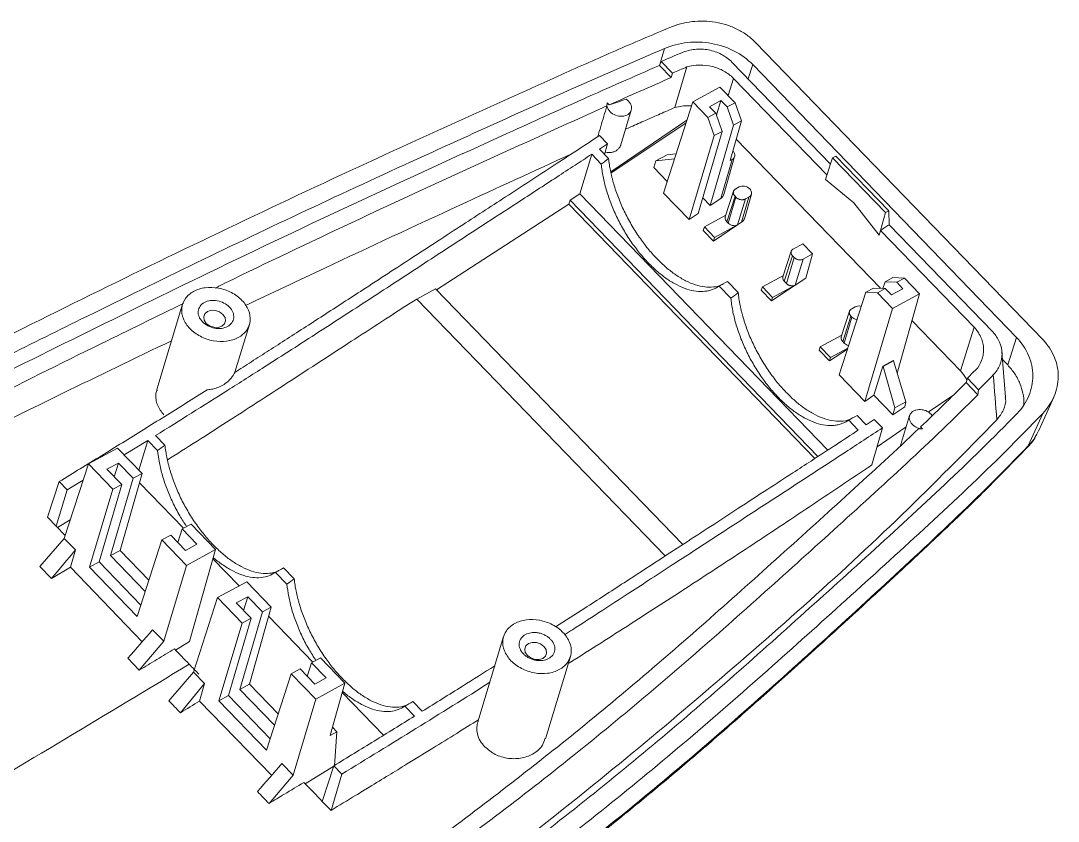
# Model space of a CAD drawing. Header units: inches. Extents: x 1474 to 3696, y 573 to 1061.
# Drawn here: x 1916.6 to 1990.9, y 730.2 to 787.5 of the extents above; entities that cross this region are included whole.
import ezdxf

# ---------------------------------------------------------------- set-up
doc = ezdxf.new("R2010")
doc.units = ezdxf.units.IN

msp = doc.modelspace()

# ---------------------------------------------------------------- linework, layer by layer
at = {"color": 7, "linetype": 'Continuous', "lineweight": 15}
for p, q in [((1989.77, 764.703), (1969.194, 785.991)), ((1962.445, 784.627), (1962.308, 784.347)), ((1962.308, 784.347), (1963.154, 783.471)), ((1963.249, 783.796), (1962.445, 784.627)), ((1974.57, 777.267), (1967.497, 784.584)), ((1987.888, 764.854), (1968.993, 784.402)), ((1963.249, 783.796), (1963.154, 783.471)), ((1974.318, 776.486), (1967.619, 783.417)), ((1964.704, 781.742), (1966.641, 782.794)), ((1966.641, 782.794), (1967.728, 781.67)), ((1958.719, 781.521), (1958.576, 781.669)), ((1964.704, 781.742), (1962.594, 775.202)), ((1964.704, 781.742), (1965.79, 780.618)), ((1965.902, 781.384), (1966.721, 781.829)), ((1966.349, 780.922), (1965.902, 781.384)), ((1966.721, 781.829), (1966.401, 780.771)), ((1966.721, 781.829), (1967.169, 781.367)), ((1967.169, 781.367), (1967.728, 781.67)), ((1967.622, 780.068), (1967.169, 781.367)), ((1967.728, 781.67), (1968.187, 780.375)), ((1964.281, 780.43), (1958.819, 776.729)), ((1959.548, 778.664), (1960.297, 781.142)), ((1965.79, 780.618), (1966.349, 780.922)), ((1966.237, 779.316), (1965.79, 780.618)), ((1966.349, 780.922), (1966.802, 779.623)), ((1958.841, 776.638), (1964.212, 780.216)), ((1965.946, 774.307), (1967.622, 780.068)), ((1967.382, 777.522), (1968.187, 780.375)), ((1967.622, 780.068), (1968.187, 780.375)), ((1958.027, 779.328), (1958.602, 778.733)), ((1964.435, 773.298), (1966.237, 779.316)), ((1966.802, 779.623), (1965.089, 773.735)), ((1966.237, 779.316), (1966.802, 779.623)), ((1978.152, 768.376), (1967.818, 779.068)), ((1958.602, 778.733), (1958.018, 778.349)), ((1958.018, 778.349), (1958.672, 777.672)), ((1958.386, 777.968), (1958.602, 778.733)), ((1956.609, 775.151), (1957.456, 777.98)), ((1958.144, 777.268), (1957.456, 777.98)), ((1962.063, 777.503), (1961.902, 777.033)), ((1962.063, 777.503), (1962.863, 777.939)), ((1963.384, 777.652), (1962.063, 777.503)), ((1962.863, 777.939), (1963.497, 778)), ((1967.515, 777.594), (1966.706, 774.815)), ((1966.914, 775.088), (1967.699, 777.812)), ((1967.515, 777.594), (1967.382, 777.522)), ((1974.314, 776.484), (1974.719, 777.724)), ((1974.719, 777.724), (1974.956, 777.854)), ((1974.719, 777.724), (1978.508, 773.804)), ((1978.747, 773.933), (1974.956, 777.854)), ((1961.902, 777.033), (1962.864, 776.038)), ((1974.314, 776.484), (1974.211, 776.167)), ((1974.211, 776.167), (1976.231, 774.5)), ((1967.622, 775.328), (1967.029, 773.489)), ((1968.02, 775.636), (1967.778, 775.505)), ((1955.828, 774.4), (1955.912, 774.687)), ((1955.912, 774.687), (1956.609, 775.151)), ((1973.662, 756.323), (1955.912, 774.687)), ((1956.609, 775.151), (1974.364, 756.781)), ((1962.594, 775.202), (1964.435, 773.298)), ((1965.416, 774.856), (1965.946, 774.307)), ((1965.946, 774.307), (1966.706, 774.815)), ((1967.136, 773.146), (1967.725, 774.972)), ((1967.789, 774.906), (1967.232, 773.047)), ((1967.789, 774.906), (1967.725, 774.972)), ((1968.481, 774.778), (1967.912, 772.913)), ((1968.723, 774.909), (1968.198, 773.104)), ((1968.393, 773.361), (1968.9, 775.118)), ((1968.481, 774.778), (1968.723, 774.909)), ((1976.231, 774.5), (1978.056, 772.189)), ((1946.345, 768.258), (1955.828, 774.4)), ((1955.828, 774.4), (1973.441, 756.178)), ((1978.508, 773.804), (1978.148, 772.518)), ((1978.508, 773.804), (1978.747, 773.933)), ((1978.759, 772.933), (1978.747, 773.933)), ((1964.435, 773.298), (1965.089, 773.735)), ((1965.531, 772.778), (1967.069, 773.615)), ((1967.136, 773.146), (1967.232, 773.047)), ((1967.912, 772.913), (1968.198, 773.104)), ((1965.531, 772.778), (1965.45, 772.528)), ((1965.45, 772.528), (1966.19, 771.763)), ((1966.266, 772.018), (1965.531, 772.778)), ((1966.19, 771.763), (1967.912, 772.914)), ((1967.912, 772.913), (1966.266, 772.018)), ((1978.056, 772.189), (1978.148, 772.518)), ((1984.85, 765.589), (1978.151, 772.52)), ((1986.187, 765.248), (1978.759, 772.933)), ((1966.266, 772.018), (1966.19, 771.763)), ((1971.894, 771.188), (1972.583, 771.563)), ((1972.583, 771.563), (1973.286, 770.835)), ((1971.753, 771.028), (1971.161, 769.192)), ((1972.597, 770.461), (1973.286, 770.835)), ((1973.286, 770.835), (1972.798, 769.106)), ((1971.846, 770.709), (1971.257, 768.883)), ((1971.417, 768.717), (1971.974, 770.576)), ((1971.974, 770.576), (1971.846, 770.709)), ((1972.043, 768.603), (1972.597, 770.461)), ((1969.684, 768.482), (1971.196, 769.303)), ((1967.184, 768.866), (1967.954, 768.069)), ((1970.343, 767.467), (1972.043, 768.602)), ((1970.419, 767.721), (1972.044, 768.604)), ((1971.417, 768.717), (1971.257, 768.883)), ((1972.798, 769.106), (1972.043, 768.602)), ((1978.324, 768.369), (1978.472, 768.843)), ((1979.038, 769.15), (1978.472, 768.843)), ((1978.472, 768.843), (1979.308, 768.808)), ((1979.038, 769.15), (1979.867, 769.111)), ((1979.867, 769.111), (1979.308, 768.808)), ((1979.755, 768.345), (1979.308, 768.808)), ((1980.953, 767.987), (1979.867, 769.111)), ((1944.925, 767.61), (1946.268, 768.337)), ((1946.268, 768.337), (1963.977, 750.016)), ((1967.426, 767.665), (1966.588, 768.532)), ((1969.603, 768.232), (1969.684, 768.482)), ((1969.603, 768.232), (1970.343, 767.467)), ((1970.419, 767.721), (1969.684, 768.482)), ((1975.18, 762.181), (1977.087, 768.09)), ((1977.653, 768.397), (1977.087, 768.09)), ((1977.087, 768.09), (1977.929, 768.059)), ((1978.488, 768.362), (1977.653, 768.397)), ((1978.488, 768.362), (1977.929, 768.059)), ((1979.015, 766.935), (1977.929, 768.059)), ((1978.488, 768.362), (1978.935, 767.9)), ((1979.755, 768.345), (1978.935, 767.9)), ((1979.015, 766.935), (1980.953, 767.987)), ((1980.953, 767.987), (1979.347, 762.298)), ((1928.146, 767.228), (1926.301, 761.126)), ((1962.722, 749.198), (1944.925, 767.61)), ((1970.343, 767.467), (1970.419, 767.721)), ((1975.928, 766.735), (1975.334, 764.896)), ((1975.442, 764.553), (1976.031, 766.379)), ((1976.095, 766.313), (1975.538, 764.454)), ((1976.031, 766.379), (1976.095, 766.313)), ((1976.326, 767.043), (1976.084, 766.912)), ((1979.015, 766.935), (1977.021, 760.276)), ((1931.9, 762.365), (1932.932, 765.781)), ((1983.876, 762.455), (1980.405, 766.046)), ((1984.85, 765.589), (1983.876, 762.455)), ((1975.375, 765.021), (1973.837, 764.185)), ((1987.888, 764.854), (1987.26, 762.886)), ((1973.756, 763.935), (1973.837, 764.185)), ((1973.837, 764.185), (1974.572, 763.425)), ((1974.572, 763.425), (1975.797, 764.09)), ((1975.538, 764.454), (1975.442, 764.553)), ((1973.756, 763.935), (1974.496, 763.17)), ((1974.496, 763.17), (1975.776, 764.025)), ((1974.572, 763.425), (1974.496, 763.17)), ((1987.101, 760.572), (1986.851, 763.833)), ((1977.676, 760.713), (1978.318, 762.798)), ((1979.056, 763.199), (1978.318, 762.798)), ((1978.318, 762.798), (1978.343, 762.772)), ((1979.081, 763.173), (1978.343, 762.772)), ((1978.343, 762.772), (1979.169, 759.805)), ((1979.081, 763.173), (1979.056, 763.199)), ((1979.973, 760.236), (1979.081, 763.173)), ((1987.26, 762.886), (1986.895, 763.264)), ((1975.18, 762.181), (1977.021, 760.276)), ((1984.276, 761.619), (1984.376, 761.938)), ((1985.179, 761.107), (1984.376, 761.938)), ((1984.276, 761.619), (1985.123, 760.743)), ((1985.179, 761.107), (1985.123, 760.743)), ((1977.676, 760.713), (1977.021, 760.276)), ((1977.676, 760.713), (1979.024, 759.318)), ((1983.402, 760.749), (1981.571, 759.511)), ((1989.493, 758.197), (1990.561, 760.585)), ((1979.024, 759.318), (1979.882, 759.889)), ((1979.024, 759.318), (1979.169, 759.805)), ((1979.169, 759.805), (1979.973, 760.236)), ((1979.882, 759.889), (1979.973, 760.236)), ((1976.559, 758.216), (1975.87, 758.929)), ((1977.121, 758.585), (1976.466, 759.262)), ((1977.705, 758.969), (1978.28, 758.374)), ((1980.233, 759.255), (1979.582, 757.103)), ((1989.774, 759.418), (1988.737, 757.101)), ((1978.28, 758.374), (1977.532, 755.725)), ((1979.987, 758.44), (1977.901, 757.029)), ((1981.023, 758.446), (1981.165, 758.299)), ((1925.662, 757.483), (1923.961, 756.437)), ((1925.021, 755.341), (1925.662, 757.483)), ((1926.356, 756.765), (1925.662, 757.483)), ((1926.218, 757.828), (1926.888, 757.134)), ((1921.398, 755.797), (1923.485, 756.93)), ((1923.485, 756.93), (1925.242, 755.113)), ((1921.398, 755.797), (1919.674, 750.455)), ((1923.155, 753.98), (1921.398, 755.797)), ((1923.554, 755.859), (1922.734, 755.414)), ((1923.789, 754.324), (1922.734, 755.414)), ((1923.554, 755.859), (1923.256, 754.874)), ((1924.608, 754.769), (1923.554, 755.859)), ((1918.483, 751.971), (1919.307, 754.526)), ((1919.882, 753.931), (1919.307, 754.526)), ((1921.022, 754.631), (1919.882, 753.931)), ((1922.994, 749.221), (1924.608, 754.769)), ((1925.242, 755.113), (1923.684, 749.596)), ((1924.608, 754.769), (1925.242, 755.113)), ((1925.053, 754.446), (1928.209, 751.18)), ((1919.102, 751.326), (1919.882, 753.931)), ((1921.485, 748.401), (1923.155, 753.98)), ((1923.789, 754.324), (1922.175, 748.776)), ((1923.155, 753.98), (1923.789, 754.324)), ((1918.483, 751.971), (1919.102, 751.326)), ((1919.197, 751.228), (1920.103, 751.784)), ((1928.756, 751.477), (1928.122, 751.133)), ((1930.513, 749.659), (1928.756, 751.477)), ((1919.102, 751.326), (1919.741, 750.661)), ((1928.122, 751.133), (1927.816, 750.157)), ((1929.176, 750.043), (1928.122, 751.133)), ((1917.934, 748.441), (1919.674, 750.455)), ((1920.467, 749.635), (1919.674, 750.455)), ((1926.669, 750.344), (1924.902, 744.866)), ((1927.302, 750.688), (1926.669, 750.344)), ((1928.426, 748.526), (1926.669, 750.344)), ((1927.302, 750.688), (1928.357, 749.597)), ((1928.357, 749.597), (1929.176, 750.043)), ((1920.467, 749.635), (1920.112, 748.402)), ((1922.994, 749.221), (1923.684, 749.596)), ((1925.478, 746.652), (1922.994, 749.221)), ((1923.684, 749.596), (1925.741, 747.468)), ((1930.513, 749.659), (1928.426, 748.526)), ((1928.652, 743.07), (1930.513, 749.659)), ((1922.175, 748.776), (1921.485, 748.401)), ((1922.175, 748.776), (1925.165, 745.682)), ((1928.426, 748.526), (1926.797, 743.086)), ((1930.324, 748.992), (1932.202, 747.049)), ((1917.934, 748.441), (1918.753, 747.58)), ((1918.753, 747.58), (1920.112, 748.402)), ((1920.112, 748.402), (1925.261, 743.055)), ((1924.902, 744.866), (1921.485, 748.401)), ((1935.62, 747.18), (1934.804, 748.024)), ((1935.383, 748.345), (1936.152, 747.55)), ((1932.749, 747.346), (1930.662, 746.213)), ((1932.749, 747.346), (1934.506, 745.528)), ((1931.998, 745.83), (1932.818, 746.275)), ((1932.52, 745.29), (1932.818, 746.275)), ((1932.818, 746.275), (1933.872, 745.184)), ((1930.662, 746.213), (1928.938, 740.87)), ((1930.662, 746.213), (1932.419, 744.395)), ((1933.053, 744.739), (1931.998, 745.83)), ((1932.948, 740.011), (1934.506, 745.528)), ((1934.506, 745.528), (1933.872, 745.184)), ((1933.872, 745.184), (1932.258, 739.637)), ((1934.317, 744.861), (1937.473, 741.596)), ((1932.419, 744.395), (1930.749, 738.817)), ((1931.439, 739.191), (1933.053, 744.739)), ((1933.053, 744.739), (1932.419, 744.395)), ((1926.004, 743.906), (1926.797, 743.086)), ((1951.147, 743.432), (1949.298, 737.317)), ((1926.797, 743.086), (1925.048, 741.011)), ((1927.645, 742.454), (1928.652, 743.07)), ((1924.224, 741.867), (1925.048, 741.011)), ((1937.386, 741.549), (1938.02, 741.893)), ((1939.777, 740.075), (1938.02, 741.893)), ((1954.154, 736.1), (1955.933, 741.985)), ((1935.933, 740.759), (1936.567, 741.103)), ((1937.621, 740.013), (1936.567, 741.103)), ((1937.08, 740.573), (1937.386, 741.549)), ((1937.386, 741.549), (1938.441, 740.458)), ((1928.938, 740.87), (1927.166, 738.82)), ((1929.731, 740.05), (1928.938, 740.87)), ((1934.166, 735.281), (1935.933, 740.759)), ((1935.933, 740.759), (1937.69, 738.942)), ((1938.441, 740.458), (1937.621, 740.013)), ((1929.371, 738.802), (1929.731, 740.05)), ((1932.948, 740.011), (1932.258, 739.637)), ((1932.258, 739.637), (1934.742, 737.067)), ((1935.005, 737.883), (1932.948, 740.011)), ((1937.69, 738.942), (1939.777, 740.075)), ((1939.777, 740.075), (1938.721, 736.334)), ((1931.439, 739.191), (1930.749, 738.817)), ((1930.749, 738.817), (1934.166, 735.281)), ((1934.429, 736.098), (1931.439, 739.191)), ((1937.69, 738.942), (1936.061, 733.501)), ((1939.588, 739.408), (1942.54, 736.354)), ((1934.534, 733.48), (1929.371, 738.802)), ((1944.762, 737.722), (1944.068, 738.44)), ((1945.317, 738.067), (1944.647, 738.761)), ((1938.721, 736.334), (1939.204, 736.596)), ((1939.204, 736.596), (1938.887, 736.924)), ((1939.204, 736.596), (1939.03, 734.168)), ((1935.268, 734.321), (1936.061, 733.501)), ((1938.975, 734.134), (1936.925, 732.879)), ((1938.986, 734.167), (1938.16, 731.609)), ((1939.561, 733.572), (1938.986, 734.167)), ((1934.344, 731.464), (1936.061, 733.501)), ((1938.782, 730.97), (1939.561, 733.572)), ((1938.16, 731.609), (1938.782, 730.97))]:
    msp.add_line(p, q, dxfattribs=at)
at = {"color": 8, "linetype": 'Continuous', "lineweight": 15}
for p, q in [((1962.664, 785.559), (1962.338, 784.408)), ((1968.993, 784.402), (1968.665, 783.376)), ((1967.234, 782.18), (1967.619, 783.417))]:
    msp.add_line(p, q, dxfattribs=at)
at = {"color": 7, "linetype": 'Continuous', "lineweight": 15, "flags": 128}
for points in [[(1963.425, 781.331), (1963.852, 782.785), (1964.279, 784.238)], [(1929.932, 766.715), (1929.743, 766.551), (1929.66, 766.332), (1929.697, 766.09), (1929.847, 765.863), (1930.088, 765.685), (1930.383, 765.584), (1930.687, 765.574), (1930.955, 765.658), (1931.144, 765.822), (1931.226, 766.042), (1931.19, 766.283), (1931.04, 766.51), (1930.799, 766.688), (1930.504, 766.79), (1930.199, 766.799), (1929.932, 766.715)], [(1988.737, 757.101), (1988.682, 756.987), (1988.634, 756.936)], [(1952.933, 742.919), (1952.744, 742.755), (1952.661, 742.535), (1952.698, 742.294), (1952.848, 742.067), (1953.089, 741.889), (1953.384, 741.788), (1953.688, 741.778), (1953.955, 741.862), (1954.144, 742.026), (1954.227, 742.245), (1954.19, 742.487), (1954.04, 742.714), (1953.799, 742.892), (1953.504, 742.993), (1953.2, 743.003), (1952.933, 742.919)]]:
    msp.add_lwpolyline(points, dxfattribs=at)
at = {"color": 7, "linetype": 'Continuous', "lineweight": 15}
for points, knots in [([(1963.052, 787.065), (1963.556, 787.276), (1964.087, 787.416), (1965.208, 787.547), (1965.77, 787.534), (1966.607, 787.395), (1966.881, 787.328), (1967.408, 787.157), (1967.662, 787.053), (1968.152, 786.806), (1968.385, 786.664), (1968.814, 786.351), (1969.012, 786.179), (1969.194, 785.991)], [0, 0, 0, 0, 0.25, 0.25, 0.5, 0.5, 0.625, 0.625, 0.75, 0.75, 0.875, 0.875, 1, 1, 1, 1]), ([(1963.052, 787.065), (1961.753, 786.512), (1959.155, 785.407), (1953.195, 782.752), (1945.161, 779.121), (1935.112, 774.469), (1925.201, 769.709), (1915.462, 764.891), (1905.892, 760.105), (1897.099, 755.689), (1889.078, 751.607), (1884.005, 748.975), (1881.442, 747.641), (1881.259, 747.545)], [0, 0, 0, 0, 0.044564, 0.089132, 0.207992, 0.32686, 0.445707, 0.564673, 0.683677, 0.802657, 0.897656, 0.992666, 1, 1, 1, 1]), ([(1968.993, 784.402), (1968.618, 784.791), (1968.177, 785.115), (1967.42, 785.505), (1967.157, 785.616), (1966.615, 785.798), (1966.336, 785.87), (1965.471, 786.026), (1964.891, 786.046), (1963.731, 785.921), (1963.182, 785.779), (1962.664, 785.559)], [0, 0, 0, 0, 0.25, 0.25, 0.375, 0.375, 0.5, 0.5, 0.75, 0.75, 1, 1, 1, 1]), ([(1962.664, 785.559), (1960.617, 784.672), (1956.522, 782.897), (1950.5, 780.164), (1943.832, 777.133), (1936.521, 773.747), (1928.624, 769.971), (1921.491, 766.472), (1915.106, 763.288), (1909.41, 760.441), (1903.763, 757.622), (1898.169, 754.819), (1892.638, 752.021), (1887.248, 749.243), (1883.76, 747.44), (1882.059, 746.561)], [0, 0, 0, 0, 0.0716669, 0.1433287, 0.2149946, 0.310579, 0.4061653, 0.5017265, 0.5733961, 0.6450664, 0.7167332, 0.7884003, 0.8600661, 0.9317311, 1, 1, 1, 1]), ([(1963.907, 785.256), (1964.201, 785.381), (1964.513, 785.461), (1965.172, 785.53), (1965.502, 785.516), (1966.155, 785.394), (1966.463, 785.288), (1967.035, 784.989), (1967.284, 784.805), (1967.497, 784.584)], [0, 0, 0, 0, 0.25, 0.25, 0.5, 0.5, 0.75, 0.75, 1, 1, 1, 1]), ([(1962.308, 784.347), (1960.481, 783.545), (1956.828, 781.939), (1949.639, 778.671), (1940.661, 774.575), (1930.433, 769.714), (1920.808, 764.993), (1911.737, 760.493), (1902.816, 756.008), (1894, 751.517), (1887.071, 747.984), (1883.144, 745.953), (1882.061, 745.393)], [0, 0, 0, 0, 0.064336, 0.12868, 0.257332, 0.385968, 0.499602, 0.613291, 0.726997, 0.840652, 0.956022, 1, 1, 1, 1]), ([(1964.279, 784.238), (1964.109, 784.165), (1963.765, 784.018), (1963.422, 783.87), (1963.249, 783.796)], [0, 0, 0, 0, 0.496456, 1, 1, 1, 1]), ([(1967.619, 783.417), (1967.421, 783.621), (1967.192, 783.796), (1966.671, 784.085), (1966.389, 784.194), (1965.498, 784.411), (1964.861, 784.401), (1964.279, 784.238)], [0, 0, 0, 0, 0.25, 0.25, 0.5, 0.5, 1, 1, 1, 1]), ([(1959.919, 781.918), (1960.053, 781.833), (1960.163, 781.722), (1960.302, 781.478), (1960.331, 781.346), (1960.299, 781.101), (1960.238, 780.988), (1960.045, 780.812), (1959.912, 780.749), (1959.614, 780.694), (1959.448, 780.701), (1959.131, 780.782), (1958.98, 780.856), (1958.737, 781.05), (1958.645, 781.17), (1958.546, 781.421), (1958.539, 781.552), (1958.576, 781.669)], [0, 0, 0, 0, 0.125, 0.125, 0.25, 0.25, 0.375, 0.375, 0.5, 0.5, 0.625, 0.625, 0.75, 0.75, 0.875, 0.875, 1, 1, 1, 1]), ([(1959.919, 781.918), (1959.721, 781.853), (1959.321, 781.722), (1958.921, 781.589), (1958.719, 781.521)], [0, 0, 0, 0, 0.4931866, 1, 1, 1, 1]), ([(1958.548, 781.445), (1955.481, 780.066), (1949.345, 777.306), (1940.243, 773.087), (1933.944, 770.091), (1930.726, 768.518), (1930.474, 768.395)], [0, 0, 0, 0, 0.323892, 0.648128, 0.972456, 1, 1, 1, 1]), ([(1957.892, 779.239), (1957.963, 779.481), (1958.035, 779.722), (1958.107, 779.964), (1958.254, 780.458), (1958.401, 780.951), (1958.548, 781.445)], [0.000666643, 0.000666643, 0.000666643, 0.000666643, 0.0018, 0.0018, 0.0018, 0.004116651, 0.004116651, 0.004116651, 0.004116651]), ([(1958.576, 781.669), (1958.569, 781.644), (1958.556, 781.594), (1958.546, 781.519), (1958.547, 781.47), (1958.548, 781.445)], [0, 0, 0, 0, 0.344683, 0.678001, 1, 1, 1, 1]), ([(1959.883, 779.773), (1960.01, 779.83), (1960.485, 780.044), (1961.313, 780.411), (1962.367, 780.875), (1963.073, 781.179), (1963.425, 781.331)], [0, 0, 0, 0, 0.107702, 0.405112, 0.70255, 1, 1, 1, 1]), ([(1963.425, 781.331), (1963.585, 781.368), (1963.909, 781.442), (1964.312, 781.472), (1964.545, 781.446), (1964.606, 781.439)], [0, 0, 0, 0, 0.416473, 0.844869, 1, 1, 1, 1]), ([(1931.883, 762.355), (1932.283, 762.609), (1933.099, 763.129), (1934.351, 763.93), (1935.657, 764.768), (1937.016, 765.644), (1938.886, 766.853), (1941.536, 768.575), (1944.207, 770.316), (1946.53, 771.83), (1948.165, 772.893), (1949.852, 773.991), (1952.11, 775.459), (1954.834, 777.233), (1957.015, 778.664), (1958.027, 779.328)], [0, 0, 0, 0, 0.045928, 0.093892, 0.143893, 0.19593, 0.250005, 0.358562, 0.500003, 0.556354, 0.625003, 0.687503, 0.750002, 0.883988, 1, 1, 1, 1]), ([(1958.431, 778.129), (1958.438, 778.127), (1958.517, 778.099), (1958.676, 778.092), (1958.901, 778.11), (1959.111, 778.179), (1959.297, 778.291), (1959.438, 778.437), (1959.521, 778.566), (1959.538, 778.646), (1959.542, 778.665)], [0, 0, 0, 0, 0.0153157, 0.1754518, 0.319364, 0.4867436, 0.6424568, 0.7983096, 0.9532303, 1, 1, 1, 1]), ([(1967.575, 778.206), (1967.575, 778.206), (1967.633, 778.163), (1967.693, 778.041), (1967.725, 777.868), (1967.666, 777.702), (1967.565, 777.63), (1967.515, 777.594)], [0, 0, 0, 0, 0.000752, 0.250564, 0.500376, 0.750188, 1, 1, 1, 1]), ([(1957.456, 777.98), (1957.058, 777.719), (1956.227, 777.174), (1954.923, 776.322), (1953.548, 775.425), (1951.774, 774.27), (1949.168, 772.575), (1945.73, 770.334), (1941.82, 767.781), (1938.563, 765.665), (1935.96, 763.987), (1933.783, 762.593), (1931.391, 761.072), (1928.793, 759.434), (1927.073, 758.361), (1926.218, 757.828)], [0, 0, 0, 0, 0.038107, 0.079774, 0.125, 0.170068, 0.250002, 0.375003, 0.500006, 0.625006, 0.687577, 0.750003, 0.83424, 0.917571, 1, 1, 1, 1]), ([(1932.651, 767.138), (1934.543, 768.035), (1939.603, 770.433), (1947.404, 774.058), (1953.339, 776.781), (1956.014, 778.009)], [0, 0, 0, 0, 0.2469411, 0.6605731, 1, 1, 1, 1]), ([(1958.672, 777.672), (1958.68, 777.599), (1958.695, 777.454), (1958.726, 777.232), (1958.762, 777.009), (1958.805, 776.783), (1958.853, 776.555), (1958.907, 776.325), (1958.967, 776.093), (1959.102, 775.612), (1959.351, 774.876), (1959.777, 773.895), (1960.283, 772.939), (1960.761, 772.188), (1961.164, 771.628), (1961.472, 771.235), (1961.79, 770.86), (1962.009, 770.628), (1962.118, 770.511)], [0, 0, 0, 0, 0.030731, 0.061343, 0.091875, 0.122367, 0.152856, 0.183383, 0.213986, 0.244705, 0.372334, 0.500024, 0.627651, 0.75534, 0.816627, 0.877624, 0.938645, 1, 1, 1, 1]), ([(1966.588, 768.532), (1966.55, 768.506), (1966.474, 768.456), (1966.354, 768.389), (1966.231, 768.331), (1966.104, 768.28), (1965.973, 768.238), (1965.838, 768.203), (1965.699, 768.177), (1965.407, 768.139), (1964.939, 768.147), (1964.27, 768.302), (1963.573, 768.594), (1962.872, 769.015), (1962.183, 769.545), (1961.519, 770.173), (1960.882, 770.891), (1960.279, 771.697), (1959.721, 772.579), (1959.226, 773.52), (1958.81, 774.489), (1958.54, 775.295), (1958.372, 775.925), (1958.272, 776.381), (1958.193, 776.831), (1958.161, 777.122), (1958.144, 777.268)], [0, 0, 0, 0, 0.015376, 0.030695, 0.045975, 0.061236, 0.076495, 0.091772, 0.107087, 0.122457, 0.18624, 0.250054, 0.313836, 0.37765, 0.438814, 0.500009, 0.561173, 0.622369, 0.686151, 0.749965, 0.813747, 0.877562, 0.90823, 0.938757, 0.969297, 1, 1, 1, 1]), ([(1967.725, 774.972), (1967.711, 774.988), (1967.682, 775.021), (1967.649, 775.073), (1967.625, 775.128), (1967.61, 775.183), (1967.605, 775.238), (1967.611, 775.292), (1967.626, 775.344), (1967.651, 775.392), (1967.685, 775.435), (1967.727, 775.474), (1967.761, 775.495), (1967.778, 775.505)], [0, 0, 0, 0, 0.090908, 0.181815, 0.272723, 0.36363, 0.454537, 0.545445, 0.636354, 0.727263, 0.818174, 0.909086, 1, 1, 1, 1]), ([(1968.02, 775.636), (1968.128, 775.695), (1968.272, 775.713), (1968.554, 775.661), (1968.69, 775.591), (1968.874, 775.4), (1968.921, 775.282), (1968.899, 775.065), (1968.83, 774.968), (1968.723, 774.909)], [0, 0, 0, 0, 0.25, 0.25, 0.5, 0.5, 0.75, 0.75, 1, 1, 1, 1]), ([(1966.706, 774.815), (1966.742, 774.843), (1966.809, 774.895), (1966.881, 774.99), (1966.898, 775.058), (1966.907, 775.091)], [0, 0, 0, 0, 0.374823, 0.701557, 1, 1, 1, 1]), ([(1968.481, 774.778), (1968.463, 774.769), (1968.426, 774.751), (1968.364, 774.733), (1968.298, 774.722), (1968.229, 774.72), (1968.159, 774.725), (1968.089, 774.738), (1968.02, 774.758), (1967.955, 774.786), (1967.893, 774.82), (1967.837, 774.86), (1967.805, 774.891), (1967.789, 774.906)], [0, 0, 0, 0, 0.090914, 0.181826, 0.272737, 0.363646, 0.454555, 0.545463, 0.63637, 0.727277, 0.818185, 0.909092, 1, 1, 1, 1]), ([(1967.136, 773.146), (1967.101, 773.191), (1967.03, 773.281), (1967.004, 773.41), (1967.032, 773.475), (1967.041, 773.495)], [0, 0, 0, 0, 0.407429, 0.813011, 1, 1, 1, 1]), ([(1967.912, 772.912), (1967.896, 772.904), (1967.863, 772.89), (1967.81, 772.875), (1967.742, 772.862), (1967.658, 772.859), (1967.56, 772.871), (1967.463, 772.898), (1967.374, 772.938), (1967.295, 772.987), (1967.254, 773.027), (1967.232, 773.047)], [0, 0, 0, 0, 0.080303, 0.160089, 0.240537, 0.36881, 0.500077, 0.628356, 0.75962, 0.877755, 1, 1, 1, 1]), ([(1968.198, 773.104), (1968.232, 773.131), (1968.295, 773.18), (1968.362, 773.269), (1968.378, 773.333), (1968.386, 773.364)], [0, 0, 0, 0, 0.3747967, 0.7015211, 1, 1, 1, 1]), ([(1978.15, 772.519), (1978.251, 772.588), (1978.353, 772.657), (1978.454, 772.726), (1978.556, 772.795), (1978.657, 772.864), (1978.759, 772.933)], [0, 0, 0, 0, 0.0003963415, 0.0003963415, 0.0003963415, 0.000792684, 0.000792684, 0.000792684, 0.000792684]), ([(1971.894, 771.188), (1971.877, 771.178), (1971.843, 771.157), (1971.802, 771.118), (1971.771, 771.074), (1971.75, 771.026), (1971.738, 770.968), (1971.74, 770.902), (1971.76, 770.833), (1971.795, 770.767), (1971.829, 770.728), (1971.846, 770.709)], [0, 0, 0, 0, 0.1029302, 0.2019371, 0.2994757, 0.3981109, 0.5003251, 0.6287436, 0.7601565, 0.8780237, 1, 1, 1, 1]), ([(1962.118, 770.511), (1962.341, 770.293), (1962.786, 769.855), (1963.485, 769.322), (1964.191, 768.895), (1964.892, 768.603), (1965.562, 768.449), (1966.173, 768.452), (1966.633, 768.544), (1966.859, 768.68), (1966.93, 768.724)], [0, 0, 0, 0, 0.130943, 0.261855, 0.39854, 0.53529, 0.671976, 0.808728, 0.93961, 1, 1, 1, 1]), ([(1971.974, 770.576), (1971.99, 770.561), (1972.022, 770.53), (1972.079, 770.492), (1972.14, 770.46), (1972.206, 770.435), (1972.281, 770.417), (1972.366, 770.407), (1972.451, 770.413), (1972.53, 770.43), (1972.574, 770.451), (1972.597, 770.461)], [0, 0, 0, 0, 0.10293, 0.201937, 0.299476, 0.398111, 0.500325, 0.628744, 0.760156, 0.878024, 1, 1, 1, 1]), ([(1971.164, 769.199), (1971.163, 769.197), (1971.152, 769.174), (1971.147, 769.104), (1971.167, 768.995), (1971.228, 768.919), (1971.257, 768.883)], [0, 0, 0, 0, 0.0253968, 0.23974, 0.6384488, 1, 1, 1, 1]), ([(1971.417, 768.717), (1971.432, 768.703), (1971.462, 768.674), (1971.518, 768.635), (1971.581, 768.601), (1971.653, 768.575), (1971.73, 768.556), (1971.811, 768.548), (1971.893, 768.553), (1971.973, 768.57), (1972.02, 768.592), (1972.043, 768.603)], [0, 0, 0, 0, 0.09339, 0.191213, 0.293467, 0.400152, 0.511267, 0.626811, 0.746782, 0.871178, 1, 1, 1, 1]), ([(1928.676, 765.491), (1928.467, 765.707), (1928.306, 765.95), (1928.107, 766.451), (1928.068, 766.709), (1928.117, 767.202), (1928.205, 767.437), (1928.496, 767.847), (1928.698, 768.023), (1929.186, 768.288), (1929.471, 768.377), (1930.081, 768.456), (1930.407, 768.446), (1931.047, 768.327), (1931.362, 768.219), (1931.935, 767.921), (1932.193, 767.731), (1932.402, 767.514)], [0, 0, 0, 0, 0.125, 0.125, 0.25, 0.25, 0.375, 0.375, 0.5, 0.5, 0.625, 0.625, 0.75, 0.75, 0.875, 0.875, 1, 1, 1, 1]), ([(1967.954, 768.069), (1967.962, 767.996), (1967.977, 767.851), (1968.008, 767.629), (1968.044, 767.405), (1968.087, 767.18), (1968.135, 766.952), (1968.189, 766.722), (1968.249, 766.489), (1968.384, 766.009), (1968.633, 765.273), (1969.059, 764.292), (1969.565, 763.336), (1970.043, 762.585), (1970.446, 762.025), (1970.754, 761.632), (1971.072, 761.257), (1971.291, 761.025), (1971.4, 760.908)], [0, 0, 0, 0, 0.030731, 0.061343, 0.091875, 0.122367, 0.152856, 0.183383, 0.213986, 0.244705, 0.372334, 0.500024, 0.627651, 0.75534, 0.816627, 0.877624, 0.938645, 1, 1, 1, 1]), ([(1928.219, 767.293), (1926.25, 766.334), (1921.308, 763.926), (1913.555, 760.059), (1904.944, 755.768), (1896.225, 751.374), (1888.425, 747.403), (1883.549, 744.883), (1881.602, 743.876)], [0, 0, 0, 0, 0.121078, 0.303983, 0.486841, 0.669702, 0.868055, 1, 1, 1, 1]), ([(1927.064, 756.085), (1927.216, 756.18), (1928.113, 756.742), (1929.693, 757.75), (1931.866, 759.143), (1934.009, 760.529), (1936.326, 762.034), (1938.557, 763.486), (1940.827, 764.963), (1942.884, 766.296), (1944.283, 767.197), (1944.925, 767.61)], [0, 0, 0, 0, 0.0255038, 0.1510979, 0.2657851, 0.3905868, 0.511016, 0.6546807, 0.7650717, 0.8920236, 1, 1, 1, 1]), ([(1932.402, 767.514), (1932.611, 767.298), (1932.771, 767.056), (1932.971, 766.554), (1933.01, 766.296), (1932.961, 765.803), (1932.873, 765.568), (1932.582, 765.158), (1932.38, 764.983), (1931.892, 764.718), (1931.607, 764.628), (1930.996, 764.549), (1930.671, 764.559), (1930.031, 764.678), (1929.716, 764.786), (1929.143, 765.085), (1928.885, 765.275), (1928.676, 765.491)], [0, 0, 0, 0, 0.125, 0.125, 0.25, 0.25, 0.375, 0.375, 0.5, 0.5, 0.625, 0.625, 0.75, 0.75, 0.875, 0.875, 1, 1, 1, 1]), ([(1931.508, 767.029), (1931.399, 767.141), (1931.265, 767.24), (1930.967, 767.395), (1930.803, 767.451), (1930.47, 767.513), (1930.301, 767.518), (1929.984, 767.477), (1929.835, 767.431), (1929.582, 767.293), (1929.476, 767.202), (1929.325, 766.989), (1929.279, 766.866), (1929.254, 766.61), (1929.274, 766.476), (1929.378, 766.215), (1929.461, 766.089), (1929.57, 765.976)], [0, 0, 0, 0, 0.125, 0.125, 0.25, 0.25, 0.375, 0.375, 0.5, 0.5, 0.625, 0.625, 0.75, 0.75, 0.875, 0.875, 1, 1, 1, 1]), ([(1975.87, 758.929), (1975.832, 758.903), (1975.756, 758.853), (1975.636, 758.786), (1975.513, 758.728), (1975.386, 758.677), (1975.255, 758.635), (1975.12, 758.6), (1974.981, 758.574), (1974.689, 758.536), (1974.221, 758.544), (1973.552, 758.699), (1972.855, 758.991), (1972.154, 759.412), (1971.465, 759.942), (1970.801, 760.57), (1970.164, 761.287), (1969.561, 762.094), (1969.003, 762.975), (1968.508, 763.917), (1968.092, 764.886), (1967.822, 765.692), (1967.654, 766.322), (1967.554, 766.778), (1967.475, 767.228), (1967.443, 767.519), (1967.426, 767.665)], [0, 0, 0, 0, 0.015376, 0.030695, 0.045975, 0.061236, 0.076495, 0.091772, 0.107087, 0.122457, 0.18624, 0.250054, 0.313836, 0.37765, 0.438814, 0.500009, 0.561173, 0.622369, 0.686151, 0.749965, 0.813747, 0.877562, 0.90823, 0.938757, 0.969297, 1, 1, 1, 1]), ([(1976.326, 767.043), (1976.385, 767.066), (1976.502, 767.111), (1976.666, 767.115), (1976.747, 767.085), (1976.761, 767.08)], [0, 0, 0, 0, 0.45267, 0.905341, 1, 1, 1, 1]), ([(1929.57, 765.976), (1929.679, 765.864), (1929.813, 765.765), (1930.111, 765.61), (1930.275, 765.554), (1930.608, 765.492), (1930.777, 765.487), (1931.094, 765.528), (1931.243, 765.574), (1931.496, 765.712), (1931.601, 765.803), (1931.753, 766.017), (1931.798, 766.139), (1931.824, 766.395), (1931.804, 766.53), (1931.7, 766.79), (1931.616, 766.916), (1931.508, 767.029)], [0, 0, 0, 0, 0.125, 0.125, 0.25, 0.25, 0.375, 0.375, 0.5, 0.5, 0.625, 0.625, 0.75, 0.75, 0.875, 0.875, 1, 1, 1, 1]), ([(1976.031, 766.379), (1976.016, 766.395), (1975.988, 766.428), (1975.955, 766.48), (1975.93, 766.535), (1975.916, 766.59), (1975.911, 766.645), (1975.916, 766.699), (1975.932, 766.751), (1975.957, 766.799), (1975.991, 766.842), (1976.033, 766.881), (1976.067, 766.902), (1976.084, 766.912)], [0, 0, 0, 0, 0.090911, 0.181821, 0.27273, 0.363638, 0.454546, 0.545454, 0.636362, 0.72727, 0.818179, 0.909089, 1, 1, 1, 1]), ([(1976.457, 766.138), (1976.448, 766.138), (1976.376, 766.139), (1976.237, 766.196), (1976.142, 766.274), (1976.095, 766.313)], [0, 0, 0, 0, 0.067182, 0.533586, 1, 1, 1, 1]), ([(1985.113, 762.684), (1985.269, 762.905), (1985.382, 763.14), (1985.488, 763.516), (1985.512, 763.644), (1985.536, 763.899), (1985.537, 764.028), (1985.515, 764.285), (1985.492, 764.416), (1985.423, 764.669), (1985.378, 764.792), (1985.207, 765.154), (1985.048, 765.384), (1984.85, 765.589)], [0, 0, 0, 0, 0.25, 0.25, 0.375, 0.375, 0.5, 0.5, 0.625, 0.625, 0.75, 0.75, 1, 1, 1, 1]), ([(1975.346, 764.903), (1975.337, 764.88), (1975.31, 764.814), (1975.339, 764.685), (1975.408, 764.597), (1975.442, 764.553)], [0, 0, 0, 0, 0.204397, 0.606408, 1, 1, 1, 1]), ([(1986.187, 765.248), (1986.4, 765.028), (1986.564, 764.784), (1986.794, 764.252), (1986.854, 763.977), (1986.861, 763.416), (1986.808, 763.143), (1986.591, 762.618), (1986.433, 762.38), (1986.225, 762.166)], [0, 0, 0, 0, 0.25, 0.25, 0.5, 0.5, 0.75, 0.75, 1, 1, 1, 1]), ([(1987.936, 759.413), (1988.301, 759.791), (1988.58, 760.211), (1988.869, 760.905), (1988.941, 761.143), (1989.036, 761.623), (1989.059, 761.867), (1989.055, 762.61), (1988.952, 763.095), (1988.552, 764.035), (1988.263, 764.466), (1987.888, 764.854)], [0, 0, 0, 0, 0.25, 0.25, 0.375, 0.375, 0.5, 0.5, 0.75, 0.75, 1, 1, 1, 1]), ([(1880.825, 741.305), (1882.108, 741.978), (1886.089, 744.064), (1892.932, 747.579), (1901.5, 751.901), (1910.364, 756.318), (1919.007, 760.602), (1924.737, 763.36), (1927.358, 764.621)], [0, 0, 0, 0, 0.0871355, 0.2702426, 0.4532789, 0.64555, 0.8378529, 1, 1, 1, 1]), ([(1975.538, 764.454), (1975.583, 764.417), (1975.673, 764.342), (1975.796, 764.286), (1975.858, 764.283), (1975.859, 764.283)], [0, 0, 0, 0, 0.492586, 0.995708, 1, 1, 1, 1]), ([(1989.77, 764.703), (1989.952, 764.514), (1990.112, 764.316), (1990.389, 763.898), (1990.507, 763.679), (1990.697, 763.222), (1990.767, 762.99), (1990.859, 762.52), (1990.882, 762.279), (1990.878, 761.8), (1990.852, 761.563), (1990.753, 761.097), (1990.68, 760.866), (1990.396, 760.196), (1990.125, 759.788), (1989.774, 759.418)], [0, 0, 0, 0, 0.125, 0.125, 0.25, 0.25, 0.375, 0.375, 0.5, 0.5, 0.625, 0.625, 0.75, 0.75, 1, 1, 1, 1]), ([(1984.376, 761.938), (1984.5, 762.063), (1984.746, 762.311), (1984.991, 762.56), (1985.113, 762.684)], [0, 0, 0, 0, 0.503544, 1, 1, 1, 1]), ([(1987.26, 762.886), (1987.439, 762.68), (1987.797, 762.266), (1988.158, 761.573), (1988.364, 760.862), (1988.442, 760.333), (1988.409, 760.046), (1988.403, 759.996)], [0, 0, 0, 0, 0.245223, 0.490449, 0.720616, 0.950772, 1, 1, 1, 1]), ([(1929.908, 761.103), (1929.956, 761.108), (1930.058, 761.118), (1930.215, 761.143), (1930.384, 761.179), (1930.562, 761.23), (1930.746, 761.298), (1930.935, 761.384), (1931.175, 761.52), (1931.425, 761.71), (1931.644, 761.947), (1931.79, 762.16), (1931.855, 762.296), (1931.883, 762.355)], [0, 0, 0, 0, 0.054578, 0.114704, 0.18038, 0.251605, 0.328379, 0.410702, 0.498573, 0.661575, 0.799495, 0.912309, 1, 1, 1, 1]), ([(1984.327, 761.781), (1984.311, 761.827), (1984.224, 762.075), (1984.032, 762.284), (1983.876, 762.455)], [0, 0, 0, 0, 0.184384, 1, 1, 1, 1]), ([(1919.307, 754.526), (1919.812, 754.834), (1920.821, 755.45), (1922.335, 756.38), (1923.849, 757.314), (1925.363, 758.254), (1926.878, 759.199), (1928.393, 760.148), (1929.403, 760.785), (1929.908, 761.103)], [0, 0, 0, 0, 0.143115, 0.286138, 0.429074, 0.571924, 0.714693, 0.857384, 1, 1, 1, 1]), ([(1926.343, 761.112), (1926.303, 761.022), (1926.204, 760.803), (1926.235, 760.423), (1926.356, 759.888), (1926.628, 759.539), (1926.807, 759.31)], [0, 0, 0, 0, 0.154861, 0.37568, 0.590407, 1, 1, 1, 1]), ([(1985.123, 760.743), (1983.447, 759.063), (1981.733, 757.433), (1978.275, 754.219), (1976.533, 752.634), (1973.044, 749.473), (1971.296, 747.898), (1967.78, 744.752), (1966.012, 743.184), (1962.445, 740.092), (1960.645, 738.569), (1957.013, 735.583), (1955.183, 734.12), (1951.498, 731.25), (1949.645, 729.842), (1945.928, 727.07), (1944.062, 725.708), (1938.446, 721.689), (1934.677, 719.103), (1928.959, 715.354), (1927.042, 714.125), (1923.191, 711.723), (1921.256, 710.549), (1917.378, 708.266), (1915.434, 707.158), (1911.537, 705.01), (1909.583, 703.968), (1905.663, 701.921), (1903.698, 700.916), (1899.75, 698.924), (1897.765, 697.94), (1895.763, 696.98)], [0, 0, 0, 0, 0.0625, 0.0625, 0.125, 0.125, 0.1875, 0.1875, 0.25, 0.25, 0.3125, 0.3125, 0.375, 0.375, 0.4375, 0.4375, 0.5, 0.5, 0.625, 0.625, 0.6875, 0.6875, 0.75, 0.75, 0.8125, 0.8125, 0.875, 0.875, 0.9375, 0.9375, 1, 1, 1, 1]), ([(1976.209, 759.126), (1976.116, 759.07), (1975.851, 758.913), (1975.33, 758.834), (1974.68, 758.871), (1974.004, 759.06), (1973.324, 759.374), (1972.656, 759.798), (1972.011, 760.305), (1971.601, 760.71), (1971.4, 760.908)], [0, 0, 0, 0, 0.078555, 0.223305, 0.363685, 0.499693, 0.63133, 0.758593, 0.881483, 1, 1, 1, 1]), ([(1986.485, 758.954), (1986.655, 759.18), (1986.996, 759.633), (1987.16, 760.239), (1987.087, 760.554), (1987.076, 760.6)], [0, 0, 0, 0, 0.460615, 0.921232, 1, 1, 1, 1]), ([(1981.165, 758.299), (1981.085, 758.309), (1980.923, 758.329), (1980.693, 758.422), (1980.492, 758.554), (1980.336, 758.719), (1980.236, 758.905), (1980.2, 759.097), (1980.23, 759.282), (1980.324, 759.445), (1980.475, 759.575), (1980.672, 759.662), (1980.9, 759.699), (1981.143, 759.684), (1981.382, 759.619), (1981.598, 759.506), (1981.763, 759.376), (1981.828, 759.278), (1981.853, 759.24)], [0, 0, 0, 0, 0.0639408, 0.1278815, 0.1918223, 0.2557631, 0.3197038, 0.3836446, 0.4475853, 0.5115261, 0.5754669, 0.6394076, 0.7033484, 0.7672892, 0.8312299, 0.8951707, 0.9591115, 1, 1, 1, 1]), ([(1989.774, 759.418), (1988.024, 757.571), (1986.216, 755.791), (1982.548, 752.305), (1980.689, 750.6), (1976.964, 747.21), (1975.099, 745.524), (1971.35, 742.156), (1969.464, 740.475), (1965.661, 737.152), (1963.744, 735.512), (1959.867, 732.303), (1957.909, 730.731), (1953.968, 727.65), (1951.985, 726.141), (1948.004, 723.176), (1946.008, 721.718), (1941.998, 718.856), (1939.984, 717.451), (1935.939, 714.693), (1933.908, 713.339), (1927.777, 709.356), (1923.64, 706.805), (1917.396, 703.203), (1915.307, 702.043), (1911.119, 699.789), (1909.02, 698.693), (1904.807, 696.533), (1902.694, 695.464), (1898.438, 693.364), (1896.294, 692.335), (1894.123, 691.342)], [0, 0, 0, 0, 0.0625, 0.0625, 0.125, 0.125, 0.1875, 0.1875, 0.25, 0.25, 0.3125, 0.3125, 0.375, 0.375, 0.4375, 0.4375, 0.5, 0.5, 0.5625, 0.5625, 0.625, 0.625, 0.75, 0.75, 0.8125, 0.8125, 0.875, 0.875, 0.9375, 0.9375, 1, 1, 1, 1]), ([(1895.769, 693.577), (1898.466, 694.897), (1904.316, 697.758), (1913.168, 702.506), (1922.402, 707.89), (1931.524, 713.653), (1940.5, 719.794), (1949.369, 726.265), (1957.675, 732.807), (1965.425, 739.28), (1972.653, 745.572), (1979.722, 752.079), (1984.231, 756.663), (1986.485, 758.954)], [0, 0, 0, 0, 0.083228, 0.180506, 0.277843, 0.375182, 0.472463, 0.569542, 0.666616, 0.749965, 0.833342, 0.91669, 1, 1, 1, 1]), ([(1896.596, 693.87), (1898.647, 694.851), (1900.68, 695.858), (1904.725, 697.896), (1906.737, 698.926), (1910.751, 701.023), (1912.752, 702.091), (1916.745, 704.295), (1918.737, 705.432), (1922.71, 707.779), (1924.691, 708.985), (1928.632, 711.451), (1930.592, 712.711), (1936.44, 716.561), (1940.296, 719.218), (1946.043, 723.351), (1947.952, 724.753), (1951.758, 727.605), (1953.653, 729.057), (1957.419, 732.015), (1959.289, 733.522), (1962.993, 736.598), (1964.827, 738.167), (1968.464, 741.346), (1970.268, 742.956), (1973.857, 746.178), (1975.642, 747.791), (1979.208, 751.031), (1980.988, 752.658), (1984.507, 755.974), (1986.244, 757.665), (1987.936, 759.413)], [0, 0, 0, 0, 0.0625, 0.0625, 0.125, 0.125, 0.1875, 0.1875, 0.25, 0.25, 0.3125, 0.3125, 0.375, 0.375, 0.5, 0.5, 0.5625, 0.5625, 0.625, 0.625, 0.6875, 0.6875, 0.75, 0.75, 0.8125, 0.8125, 0.875, 0.875, 0.9375, 0.9375, 1, 1, 1, 1]), ([(1895.501, 698.113), (1897.406, 699.032), (1899.296, 699.972), (1903.06, 701.874), (1904.934, 702.834), (1908.672, 704.785), (1910.535, 705.778), (1914.251, 707.82), (1916.103, 708.871), (1921.646, 712.116), (1925.32, 714.396), (1932.59, 719.123), (1936.192, 721.57), (1943.342, 726.628), (1946.894, 729.239), (1952.18, 733.285), (1953.933, 734.658), (1957.415, 737.455), (1959.143, 738.881), (1962.566, 741.781), (1964.262, 743.256), (1967.63, 746.234), (1969.303, 747.734), (1972.635, 750.734), (1974.296, 752.235), (1977.609, 755.257), (1979.262, 756.776), (1980.895, 758.325)], [0, 0, 0, 0, 0.0625, 0.0625, 0.125, 0.125, 0.1875, 0.1875, 0.25, 0.25, 0.375, 0.375, 0.5, 0.5, 0.625, 0.625, 0.6875, 0.6875, 0.75, 0.75, 0.8125, 0.8125, 0.875, 0.875, 0.9375, 0.9375, 1, 1, 1, 1]), ([(1954.87, 744.111), (1955.566, 744.558), (1957.202, 745.608), (1959.67, 747.21), (1962.138, 748.817), (1964.278, 750.213), (1966.164, 751.442), (1968.068, 752.682), (1969.959, 753.912), (1971.705, 755.048), (1973.334, 756.108), (1974.896, 757.128), (1976.026, 757.868), (1976.559, 758.216)], [0, 0, 0, 0, 0.096438, 0.226539, 0.341451, 0.437773, 0.522433, 0.602272, 0.701134, 0.783974, 0.843837, 0.92639, 1, 1, 1, 1]), ([(1955.513, 743.551), (1955.702, 743.673), (1956.612, 744.257), (1958.11, 745.225), (1959.922, 746.4), (1961.582, 747.48), (1963.298, 748.597), (1964.999, 749.707), (1967.139, 751.103), (1969.63, 752.724), (1972.636, 754.68), (1975.513, 756.556), (1977.398, 757.795), (1978.28, 758.374)], [0, 0, 0, 0, 0.02492, 0.120156, 0.197486, 0.263665, 0.339015, 0.423535, 0.487701, 0.621064, 0.751735, 0.883859, 1, 1, 1, 1]), ([(1980.895, 758.325), (1980.924, 758.319), (1980.982, 758.308), (1981.072, 758.299), (1981.134, 758.299), (1981.165, 758.299)], [0, 0, 0, 0, 0.321999, 0.655317, 1, 1, 1, 1]), ([(1989.485, 758.201), (1989.401, 758.023), (1989.213, 757.626), (1988.906, 757.288), (1988.737, 757.101)], [0, 0, 0, 0, 0.448142, 1, 1, 1, 1]), ([(1988.638, 756.939), (1988.875, 757.193), (1989.158, 757.496), (1989.312, 757.862), (1989.337, 757.921)], [0, 0, 0, 0, 0.837098, 1, 1, 1, 1]), ([(1893.413, 689.212), (1894.8, 689.854), (1897.465, 691.088), (1901.248, 692.96), (1904.695, 694.714), (1907.812, 696.337), (1910.601, 697.822), (1913.063, 699.161), (1915.453, 700.487), (1917.9, 701.874), (1920.543, 703.408), (1923.267, 705.029), (1925.757, 706.546), (1927.97, 707.923), (1929.806, 709.086), (1931.488, 710.169), (1932.957, 711.128), (1934.226, 711.966), (1935.444, 712.778), (1936.714, 713.633), (1938.166, 714.62), (1939.8, 715.744), (1941.723, 717.084), (1943.929, 718.645), (1946.322, 720.369), (1948.742, 722.142), (1951.093, 723.891), (1953.363, 725.61), (1955.945, 727.601), (1958.826, 729.88), (1961.998, 732.471), (1964.571, 734.648), (1966.591, 736.392), (1968.087, 737.7), (1969.644, 739.077), (1971.347, 740.599), (1973.275, 742.34), (1975.394, 744.271), (1977.7, 746.383), (1980.18, 748.673), (1982.861, 751.19), (1985.728, 753.948), (1987.642, 755.916), (1988.634, 756.936)], [0, 0, 0, 0, 0.04045, 0.077686, 0.111717, 0.142565, 0.170238, 0.194733, 0.21605, 0.241805, 0.268263, 0.295784, 0.324372, 0.344024, 0.363395, 0.380672, 0.395776, 0.408706, 0.419921, 0.433525, 0.448142, 0.465076, 0.484481, 0.508212, 0.534202, 0.55974, 0.58452, 0.608541, 0.631803, 0.666886, 0.701096, 0.734734, 0.751334, 0.767789, 0.784335, 0.803099, 0.824589, 0.848801, 0.874126, 0.901892, 0.932115, 0.964812, 1, 1, 1, 1]), ([(1988.737, 757.101), (1986.987, 755.269), (1985.179, 753.487), (1981.515, 749.986), (1979.659, 748.264), (1975.943, 744.847), (1974.085, 743.149), (1970.353, 739.784), (1968.48, 738.119), (1964.707, 734.844), (1962.806, 733.233), (1958.962, 730.082), (1957.022, 728.54), (1953.114, 725.513), (1951.146, 724.029), (1947.197, 721.109), (1945.216, 719.672), (1941.237, 716.849), (1939.24, 715.463), (1935.227, 712.741), (1933.212, 711.406), (1927.132, 707.481), (1923.032, 704.979), (1914.755, 700.197), (1910.572, 697.922), (1904.273, 694.646), (1902.171, 693.574), (1897.942, 691.484), (1895.815, 690.467), (1893.663, 689.49)], [0, 0, 0, 0, 0.0625, 0.0625, 0.125, 0.125, 0.1875, 0.1875, 0.25, 0.25, 0.3125, 0.3125, 0.375, 0.375, 0.4375, 0.4375, 0.5, 0.5, 0.5625, 0.5625, 0.625, 0.625, 0.75, 0.75, 0.875, 0.875, 0.9375, 0.9375, 1, 1, 1, 1]), ([(1928.435, 751.303), (1928.267, 751.559), (1927.908, 752.108), (1927.438, 753.015), (1927.02, 753.983), (1926.7, 754.946), (1926.467, 755.884), (1926.393, 756.471), (1926.356, 756.765)], [0, 0, 0, 0, 0.1503786, 0.323176, 0.4958891, 0.6686883, 0.8342804, 1, 1, 1, 1]), ([(1926.888, 757.134), (1926.896, 757.061), (1926.912, 756.916), (1926.943, 756.695), (1926.98, 756.472), (1927.023, 756.247), (1927.072, 756.02), (1927.126, 755.79), (1927.186, 755.559), (1927.322, 755.08), (1927.572, 754.347), (1927.998, 753.37), (1928.503, 752.419), (1928.979, 751.672), (1929.381, 751.114), (1929.688, 750.723), (1930.004, 750.349), (1930.222, 750.118), (1930.331, 750.002)], [0, 0, 0, 0, 0.030735, 0.061352, 0.091891, 0.122388, 0.152884, 0.183416, 0.214025, 0.244747, 0.372355, 0.500023, 0.627629, 0.755297, 0.816593, 0.877602, 0.938635, 1, 1, 1, 1]), ([(1977.532, 755.725), (1976.042, 754.723), (1973.107, 752.75), (1968.744, 749.853), (1964.485, 747.059), (1960.22, 744.309), (1957.333, 742.463), (1955.835, 741.521), (1955.783, 741.489)], [0, 0, 0, 0, 0.205199, 0.404058, 0.600995, 0.792557, 0.99288, 1, 1, 1, 1]), ([(1930.331, 750.002), (1930.553, 749.784), (1930.996, 749.348), (1931.692, 748.816), (1932.396, 748.39), (1933.094, 748.097), (1933.763, 747.942), (1934.372, 747.94), (1934.837, 748.031), (1935.067, 748.169), (1935.143, 748.214)], [0, 0, 0, 0, 0.130446, 0.260862, 0.39698, 0.533164, 0.669283, 0.805469, 0.935855, 1, 1, 1, 1]), ([(1934.804, 748.024), (1934.647, 747.932), (1934.333, 747.746), (1933.772, 747.629), (1933.155, 747.636), (1932.485, 747.792), (1931.787, 748.081), (1931.087, 748.511), (1930.604, 748.857), (1930.368, 749.081), (1930.353, 749.095)], [0, 0, 0, 0, 0.138148, 0.276263, 0.420281, 0.564368, 0.708384, 0.85247, 0.990563, 1, 1, 1, 1]), ([(1937.699, 741.718), (1937.531, 741.974), (1937.172, 742.524), (1936.702, 743.431), (1936.284, 744.399), (1935.964, 745.361), (1935.731, 746.3), (1935.657, 746.887), (1935.62, 747.18)], [0, 0, 0, 0, 0.150421, 0.32321, 0.495914, 0.668705, 0.834289, 1, 1, 1, 1]), ([(1936.152, 747.55), (1936.16, 747.477), (1936.176, 747.332), (1936.207, 747.111), (1936.244, 746.888), (1936.287, 746.663), (1936.335, 746.435), (1936.39, 746.206), (1936.45, 745.975), (1936.586, 745.496), (1936.836, 744.762), (1937.262, 743.786), (1937.767, 742.835), (1938.243, 742.087), (1938.645, 741.53), (1938.952, 741.138), (1939.268, 740.764), (1939.486, 740.533), (1939.595, 740.417)], [0, 0, 0, 0, 0.030735, 0.061352, 0.091891, 0.122388, 0.152884, 0.183416, 0.214025, 0.244747, 0.372355, 0.500023, 0.627629, 0.755297, 0.816593, 0.877602, 0.938635, 1, 1, 1, 1]), ([(1951.677, 741.695), (1951.468, 741.911), (1951.307, 742.154), (1951.107, 742.655), (1951.068, 742.913), (1951.117, 743.406), (1951.206, 743.641), (1951.496, 744.051), (1951.698, 744.226), (1952.186, 744.491), (1952.471, 744.581), (1953.082, 744.66), (1953.407, 744.65), (1954.048, 744.531), (1954.363, 744.423), (1954.936, 744.124), (1955.193, 743.934), (1955.402, 743.718)], [0, 0, 0, 0, 0.125, 0.125, 0.25, 0.25, 0.375, 0.375, 0.5, 0.5, 0.625, 0.625, 0.75, 0.75, 0.875, 0.875, 1, 1, 1, 1]), ([(1955.402, 743.718), (1955.612, 743.502), (1955.772, 743.259), (1955.972, 742.758), (1956.011, 742.5), (1955.962, 742.007), (1955.873, 741.772), (1955.583, 741.362), (1955.381, 741.186), (1954.893, 740.921), (1954.608, 740.832), (1953.997, 740.753), (1953.672, 740.763), (1953.031, 740.882), (1952.716, 740.99), (1952.143, 741.288), (1951.886, 741.478), (1951.677, 741.695)], [0, 0, 0, 0, 0.125, 0.125, 0.25, 0.25, 0.375, 0.375, 0.5, 0.5, 0.625, 0.625, 0.75, 0.75, 0.875, 0.875, 1, 1, 1, 1]), ([(1952.571, 742.18), (1952.55, 742.202), (1952.51, 742.246), (1952.456, 742.315), (1952.408, 742.386), (1952.367, 742.459), (1952.312, 742.575), (1952.265, 742.739), (1952.259, 742.943), (1952.304, 743.139), (1952.43, 743.365), (1952.689, 743.587), (1953.05, 743.702), (1953.376, 743.721), (1953.638, 743.693), (1953.896, 743.625), (1954.132, 743.52), (1954.342, 743.389), (1954.453, 743.285), (1954.508, 743.233)], [0, 0, 0, 0, 0.024211, 0.048206, 0.072121, 0.096094, 0.120262, 0.185256, 0.250381, 0.315374, 0.380499, 0.500073, 0.619648, 0.684641, 0.749766, 0.814759, 0.879884, 0.939844, 1, 1, 1, 1]), ([(1925.048, 741.011), (1925.468, 741.266), (1926.306, 741.774), (1927.144, 742.285), (1927.563, 742.54)], [0, 0, 0, 0, 0.500725, 1, 1, 1, 1]), ([(1954.508, 743.233), (1954.529, 743.21), (1954.57, 743.167), (1954.623, 743.098), (1954.671, 743.027), (1954.712, 742.954), (1954.767, 742.837), (1954.815, 742.674), (1954.82, 742.469), (1954.775, 742.274), (1954.649, 742.048), (1954.39, 741.826), (1954.029, 741.711), (1953.703, 741.692), (1953.441, 741.72), (1953.183, 741.788), (1952.947, 741.893), (1952.737, 742.023), (1952.626, 742.128), (1952.571, 742.18)], [0, 0, 0, 0, 0.024211, 0.048206, 0.072121, 0.096094, 0.120262, 0.185256, 0.250381, 0.315374, 0.380499, 0.500073, 0.619648, 0.684641, 0.749766, 0.814759, 0.879884, 0.939844, 1, 1, 1, 1]), ([(1945.317, 738.067), (1946.276, 738.665), (1948.006, 739.745), (1949.739, 740.842), (1950.512, 741.331)], [0, 0, 0, 0, 0.5539417, 1, 1, 1, 1]), ([(1939.595, 740.417), (1939.817, 740.199), (1940.26, 739.763), (1940.957, 739.232), (1941.66, 738.806), (1942.358, 738.513), (1943.027, 738.357), (1943.636, 738.356), (1944.101, 738.447), (1944.331, 738.584), (1944.407, 738.63)], [0, 0, 0, 0, 0.13048, 0.260863, 0.397047, 0.533165, 0.66935, 0.80547, 0.935889, 1, 1, 1, 1]), ([(1944.068, 738.44), (1943.911, 738.347), (1943.597, 738.161), (1943.036, 738.044), (1942.419, 738.052), (1941.749, 738.208), (1941.051, 738.497), (1940.351, 738.927), (1939.868, 739.272), (1939.632, 739.496), (1939.617, 739.511)], [0, 0, 0, 0, 0.1381544, 0.2762759, 0.4202999, 0.5643942, 0.7084167, 0.8525097, 0.9906091, 1, 1, 1, 1]), ([(1949.346, 737.455), (1948.828, 737.133), (1947.737, 736.455), (1946.021, 735.395), (1944.4, 734.398), (1942.883, 733.468), (1941.666, 732.724), (1940.283, 731.881), (1939.37, 731.327), (1938.782, 730.97)], [0, 0, 0, 0, 0.146999, 0.309337, 0.487023, 0.607016, 0.740337, 0.832726, 1, 1, 1, 1]), ([(1944.762, 737.722), (1944.282, 737.424), (1943.32, 736.827), (1941.877, 735.937), (1940.432, 735.05), (1939.468, 734.462), (1938.986, 734.167)], [0, 0, 0, 0, 0.249232, 0.498973, 0.749227, 1, 1, 1, 1]), ([(1949.808, 735.514), (1949.686, 735.658), (1949.44, 735.948), (1949.255, 736.445), (1949.199, 736.913), (1949.279, 737.191), (1949.314, 737.313)], [0, 0, 0, 0, 0.267055, 0.53884, 0.799313, 1, 1, 1, 1]), ([(1954.111, 736.115), (1954.065, 735.953), (1953.947, 735.535), (1953.357, 735.023), (1952.496, 734.679), (1951.655, 734.652), (1951.005, 734.792), (1950.39, 735.025), (1950.039, 735.32), (1949.808, 735.514)], [0, 0, 0, 0, 0.111911, 0.289342, 0.466718, 0.644006, 0.737022, 0.82747, 1, 1, 1, 1]), ([(1936.832, 732.974), (1936.371, 732.694), (1935.541, 732.189), (1934.712, 731.687), (1934.344, 731.464)], [0, 0, 0, 0, 0.55588, 1, 1, 1, 1])]:
    msp.add_open_spline(points, degree=3, knots=knots, dxfattribs=at)
for points in [[(1962.445, 784.627), (1962.931, 784.838), (1963.418, 785.047), (1963.907, 785.256)], [(1963.154, 783.471), (1961.666, 782.829), (1960.189, 782.177), (1958.719, 781.521)], [(1958.144, 777.268), (1958.32, 777.403), (1958.496, 777.537), (1958.672, 777.672)], [(1966.588, 768.532), (1966.787, 768.643), (1966.985, 768.754), (1967.184, 768.866)], [(1967.954, 768.069), (1967.778, 767.934), (1967.602, 767.799), (1967.426, 767.665)], [(1986.225, 762.166), (1985.878, 761.811), (1985.53, 761.458), (1985.179, 761.107)], [(1986.225, 762.166), (1986.312, 761.094), (1986.399, 760.024), (1986.485, 758.954)], [(1981.023, 758.446), (1982.119, 759.488), (1983.206, 760.544), (1984.276, 761.619)], [(1976.466, 759.262), (1976.268, 759.151), (1976.069, 759.04), (1975.87, 758.929)], [(1977.121, 758.585), (1977.316, 758.713), (1977.51, 758.841), (1977.705, 758.969)], [(1926.888, 757.134), (1926.711, 757.011), (1926.534, 756.888), (1926.356, 756.765)], [(1920.467, 749.635), (1919.896, 748.95), (1919.325, 748.265), (1918.753, 747.58)], [(1935.383, 748.345), (1935.19, 748.238), (1934.997, 748.131), (1934.804, 748.024)], [(1935.62, 747.18), (1935.797, 747.304), (1935.975, 747.427), (1936.152, 747.55)], [(1924.224, 741.867), (1924.818, 742.547), (1925.412, 743.227), (1926.004, 743.906)], [(1927.563, 742.54), (1927.916, 742.174), (1928.27, 741.808), (1928.624, 741.442)], [(1929.31, 740.732), (1929.081, 740.968), (1928.852, 741.205), (1928.624, 741.442)], [(1929.731, 740.05), (1929.153, 739.356), (1928.573, 738.662), (1927.993, 737.967)], [(1950.166, 740.145), (1946.623, 737.909), (1943.089, 735.719), (1939.561, 733.572)], [(1927.993, 737.967), (1927.717, 738.251), (1927.442, 738.535), (1927.166, 738.82)], [(1929.371, 738.802), (1928.912, 738.523), (1928.452, 738.245), (1927.993, 737.967)], [(1944.068, 738.44), (1944.261, 738.547), (1944.454, 738.654), (1944.647, 738.761)], [(1933.512, 732.311), (1934.098, 732.981), (1934.683, 733.651), (1935.268, 734.321)], [(1938.16, 731.609), (1937.718, 732.064), (1937.275, 732.519), (1936.832, 732.974)], [(1934.344, 731.464), (1934.066, 731.746), (1933.789, 732.028), (1933.512, 732.311)]]:
    msp.add_open_spline(points, degree=3, dxfattribs=at)
at = {"color": 8, "linetype": 'Continuous', "lineweight": 15}
msp.add_open_spline([(1928.624, 741.442), (1925.651, 739.643), (1919.715, 736.049), (1910.851, 730.822), (1902.039, 725.79), (1893.278, 720.971), (1885.358, 716.744), (1880.38, 714.19), (1878.288, 713.117)], degree=3, knots=[0, 0, 0, 0, 0.174865, 0.349281, 0.523561, 0.6981, 0.873146, 1, 1, 1, 1], dxfattribs=at)

doc.saveas('drawing.dxf')
